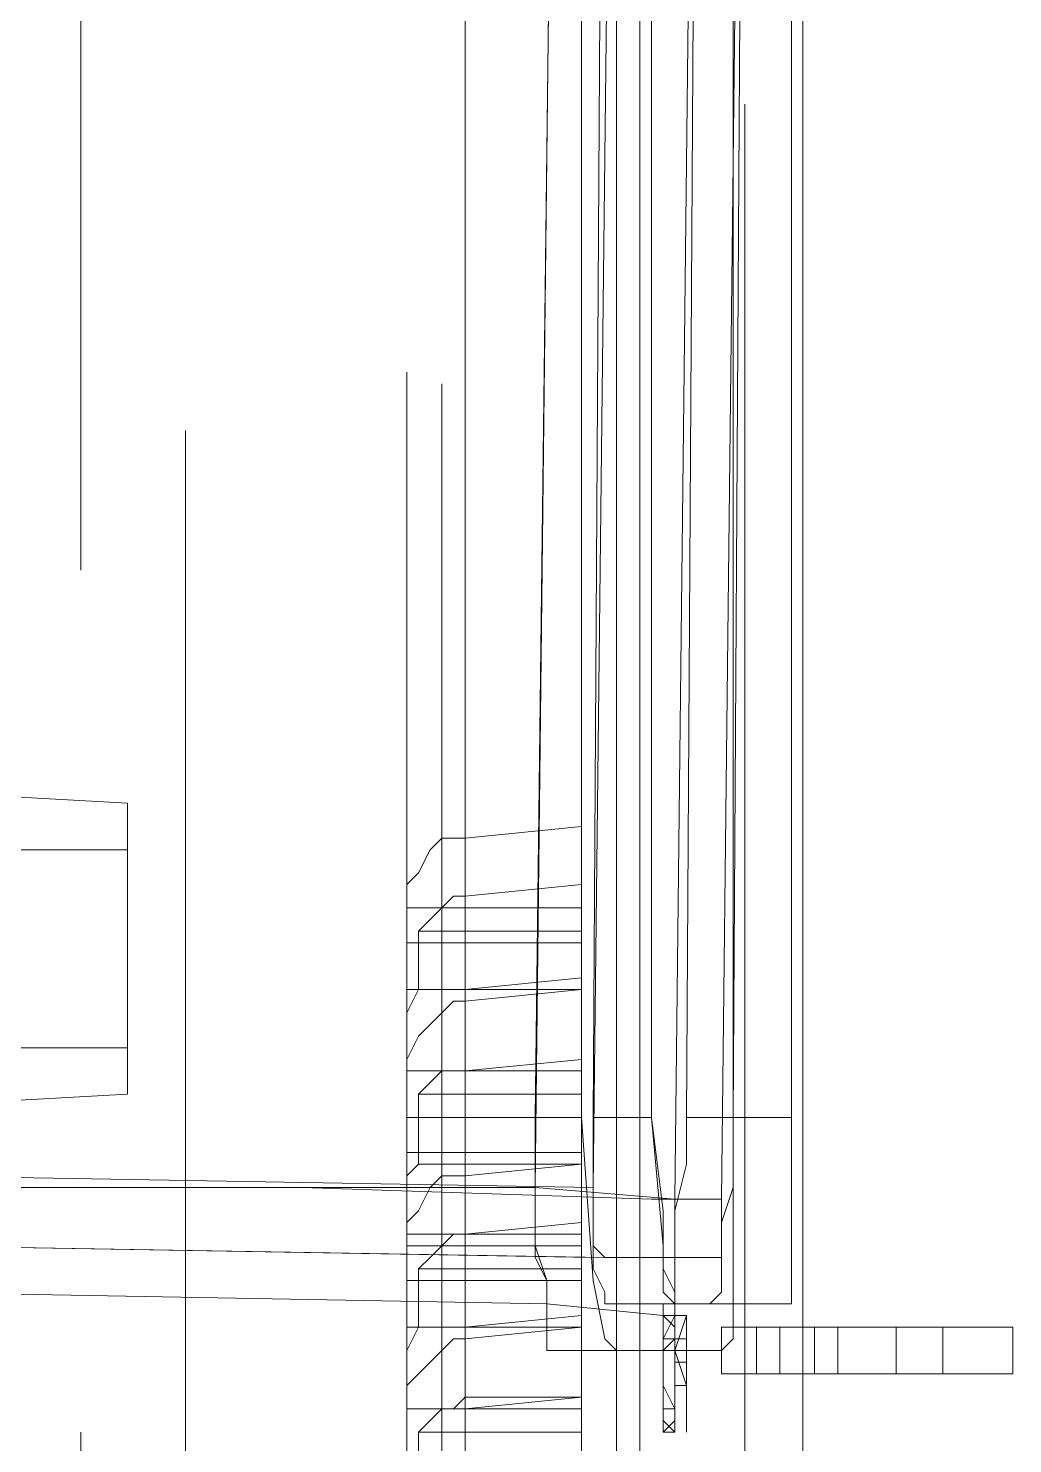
# Model space of a CAD drawing. Header units: millimetres. Extents: x -305 to 1353, y -289 to 1176.
# Drawn here: x -282.9 to -278.16, y 374.36 to 381.18 of the extents above; entities that cross this region are included whole.
import ezdxf

# ---------------------------------------------------------------- set-up
doc = ezdxf.new("R2010")
doc.units = ezdxf.units.MM
doc.header["$MEASUREMENT"] = 0
doc.layers.add('PDF_0', color=7, linetype='Continuous')

msp = doc.modelspace()

# ---------------------------------------------------------------- linework, layer by layer
at = {"layer": 'PDF_0', "lineweight": 18}
for points in [[(-298.0912, 374.4154), (-298.0912, 368.9682), (-298.0912, 368.8559), (-297.5296, 368.8559), (-297.5296, 368.9682), (-297.5296, 370.3721), (-282.9287, 370.3721), (-282.9287, 368.912), (-282.9287, 368.8559), (-280.7948, 368.8559), (-280.7948, 368.912), (-280.7948, 421.6436), (-280.7948, 421.6998), (-282.9287, 421.6998), (-282.9287, 421.6436), (-282.9287, 420.1274), (-297.5296, 420.1274), (-297.5296, 421.6436), (-297.5296, 421.6998), (-298.0912, 421.6998), (-298.0912, 421.6436), (-298.0912, 416.1964)], [(-279.1662, 372.113), (-279.1662, 372.0007), (-279.1662, 371.7199), (-279.1662, 371.6076), (-279.1662, 370.5968), (-279.1662, 369.3613), (-279.8401, 369.3613), (-279.8963, 369.4175), (-279.8963, 369.5859), (-279.9524, 370.2598), (-279.9524, 418.2742), (-279.9524, 418.9481), (-279.8963, 419.1727), (-279.8401, 419.2289)], [(-279.1662, 374.9209), (-279.1662, 418.8358), (-279.2224, 418.8919)], [(-279.9524, 418.2742), (-280.0647, 418.2742), (-280.0647, 370.2598), (-279.9524, 370.2598)], [(-279.8401, 375.2016), (-279.8401, 375.4824), (-279.8963, 375.9317), (-279.8963, 381.1543), (-279.8963, 385.2538), (-279.8401, 385.7592), (-279.8401, 385.9838), (-279.7839, 386.04)], [(-279.8401, 385.8715), (-279.447, 385.8715), (-279.447, 385.8153), (-279.447, 385.7592), (-279.447, 385.703), (-279.447, 385.6469), (-279.447, 385.5907), (-279.447, 385.5346), (-279.5593, 375.5386), (-279.5593, 375.4824), (-279.5593, 375.4263), (-279.5593, 375.3701), (-279.5593, 375.314), (-279.5593, 375.2578), (-279.8401, 375.2578)], [(-279.2224, 385.2538), (-279.2224, 380.0312), (-279.2224, 375.9317), (-279.2224, 375.314), (-279.2224, 375.1455), (-279.2224, 375.0332), (-279.7839, 375.0332), (-279.8401, 375.0893), (-279.8401, 375.314), (-279.8963, 375.9317), (-279.8963, 381.1543), (-279.8963, 385.2538)], [(-279.2224, 375.0332), (-279.2224, 375.0893), (-279.2224, 375.314), (-279.2224, 375.9317), (-279.5032, 375.9317), (-279.5032, 375.7632), (-279.5032, 375.5947), (-279.5593, 375.4263), (-279.5593, 375.314), (-279.5593, 375.2016), (-279.5593, 375.0893), (-279.6155, 375.0332), (-279.5593, 375.0893), (-279.5593, 375.2016), (-279.5593, 375.314), (-279.5593, 375.4263), (-279.5032, 375.5947), (-279.5032, 375.7632), (-279.5032, 375.9317), (-279.447, 385.2538)], [(-279.2224, 385.2538), (-279.2224, 380.0312), (-279.2224, 375.9317)], [(-280.2332, 376.5494), (-280.7948, 376.5494), (-280.2332, 376.6056), (-280.2332, 376.2125), (-280.7948, 376.1563)], [(-280.7948, 375.7632), (-280.2332, 375.7632), (-280.2332, 375.3701), (-280.7948, 375.3701)], [(-280.2332, 375.7071), (-280.7948, 375.7071)], [(-280.2332, 374.9209), (-280.7948, 374.9209), (-280.2332, 374.977), (-280.2332, 374.5839), (-280.7948, 374.5278)], [(-279.2785, 374.6962), (-278.717, 374.6962), (-278.1554, 374.6962), (-278.1554, 374.9209), (-278.717, 374.9209), (-279.2785, 374.9209)], [(-278.717, 374.9209), (-278.717, 374.6962)], [(-279.1662, 374.6962), (-279.1662, 372.113), (-279.1662, 372.0007), (-279.1662, 371.7199), (-279.1662, 371.9445), (-279.1662, 372.0568)]]:
    msp.add_lwpolyline(points, dxfattribs=at)
at = {"layer": 'PDF_0', "lineweight": 0}
for points in [[(-279.7839, 387.3316), (-279.8963, 387.3316), (-279.9524, 387.3316), (-280.0086, 387.3316), (-280.0086, 386.7139), (-280.0086, 386.3208), (-280.0647, 386.3208), (-280.1209, 386.2646), (-280.177, 386.04), (-280.2332, 385.2538), (-280.2332, 380.0312), (-280.2332, 375.9317), (-280.177, 375.1455), (-280.1209, 374.8647), (-280.0647, 374.8085), (-279.5593, 374.8085), (-279.5032, 374.8647), (-279.5032, 375.1455), (-279.5032, 375.9317), (-279.5032, 381.1543), (-279.5032, 385.2538)], [(-282.648, 386.9385), (-282.648, 378.5711)], [(-283.6588, 375.2016), (-283.7149, 375.2578), (-283.6588, 375.2016), (-283.6026, 375.0893), (-283.4903, 375.0893), (-280.4017, 375.0332), (-280.4017, 375.0893), (-280.4017, 375.1455), (-280.4578, 375.2578), (-280.4578, 375.3701), (-280.4578, 375.4824), (-280.4578, 375.5947), (-280.3455, 385.5346), (-279.6716, 385.5346), (-279.6716, 385.6469), (-279.6716, 385.7592), (-279.6716, 385.8715), (-279.6716, 385.9277), (-279.7278, 386.04), (-279.7278, 386.0961), (-279.7839, 386.0961), (-279.8401, 386.0961), (-279.8963, 386.0961)], [(-279.7839, 386.0961), (-280.0086, 386.0961), (-280.0647, 386.04), (-280.0647, 385.9277), (-280.0647, 385.8153), (-280.0647, 385.703), (-280.0647, 385.5346), (-280.0647, 385.4222), (-280.1209, 385.2538), (-280.177, 375.9317), (-280.177, 375.7632), (-280.177, 375.5947), (-280.177, 375.4263), (-280.177, 375.314), (-280.177, 375.2016), (-280.1209, 375.0893), (-280.1209, 375.0332), (-279.7839, 375.0332), (-279.7839, 375.0893), (-279.8401, 375.2016)], [(-279.8401, 385.8715), (-280.0647, 385.8153), (-280.0647, 385.7592), (-280.0647, 385.703), (-280.0647, 385.6469), (-280.0647, 385.5907), (-280.0647, 385.5346), (-280.177, 375.5947), (-280.177, 375.4824), (-280.177, 375.4263), (-280.177, 375.3701), (-280.177, 375.314), (-280.1209, 375.2578), (-279.8401, 375.2578)], [(-279.7839, 374.6401), (-279.7839, 374.8085), (-279.7278, 374.6401), (-279.7839, 374.6401), (-279.7839, 374.8085), (-279.7278, 374.977), (-279.7278, 374.4154), (-279.7278, 374.977), (-279.7839, 374.977), (-279.7839, 374.9209), (-279.7839, 374.6962), (-279.7839, 374.9209), (-279.8401, 374.977), (-279.8401, 375.0332), (-279.7839, 375.0332), (-279.7839, 375.0893), (-279.7839, 375.1455), (-279.7839, 375.2578), (-279.7839, 375.3701), (-279.7839, 375.4263), (-279.7839, 375.5386), (-279.6716, 385.5346), (-280.3455, 385.5346)], [(-280.3455, 385.2538), (-280.4578, 375.9317), (-280.4578, 375.7071), (-280.4578, 375.4824), (-280.4578, 375.314), (-280.4017, 375.1455), (-280.4017, 374.977), (-280.4017, 374.8647), (-280.4017, 374.8085), (-280.3455, 374.8085), (-280.0647, 374.8085), (-280.1209, 374.8647), (-280.177, 375.1455), (-280.2332, 375.9317), (-280.2332, 380.0312), (-280.2332, 385.2538)], [(-279.5032, 385.2538), (-279.5032, 381.1543), (-279.5032, 375.9317), (-279.7278, 375.9317), (-279.6716, 385.2538)], [(-280.2332, 384.5799), (-280.7948, 384.5237), (-280.7948, 377.2795), (-280.8509, 377.2795), (-280.9071, 377.2795), (-280.9632, 377.2233), (-281.0194, 377.111), (-281.0756, 377.0548), (-281.0756, 376.9425)], [(-279.7278, 371.2145), (-279.6716, 371.6076), (-279.6716, 371.7761), (-279.7839, 371.7761), (-279.6716, 371.7761), (-279.447, 371.7761), (-279.447, 372.0568), (-279.447, 372.1692), (-279.447, 380.8174)], [(-280.2332, 379.6942), (-280.2332, 370.2598)], [(-283.4342, 375.314), (-280.177, 375.2578), (-283.4342, 375.314), (-280.1209, 375.2578), (-283.4342, 375.314), (-283.4342, 375.6509), (-283.4342, 377.9533), (-283.6026, 377.9533), (-283.6026, 379.5819)], [(-281.0756, 379.5257), (-281.0756, 369.5298), (-282.648, 369.4736)], [(-280.9071, 379.4696), (-280.9071, 369.4175), (-280.9071, 369.249), (-280.9071, 369.1928), (-282.648, 369.1367), (-280.7948, 369.1367)], [(-282.1425, 379.245), (-282.1425, 370.4844), (-282.1425, 369.5298), (-282.648, 369.5298)], [(-282.4233, 377.4479), (-283.4342, 377.5041), (-283.4342, 375.9878), (-282.4233, 376.044)], [(-280.7948, 377.2795), (-280.2332, 377.3356), (-280.2332, 376.9425)], [(-280.7948, 376.9987), (-280.2332, 377.0548)], [(-281.0756, 376.1563), (-281.0756, 376.2686), (-281.0756, 376.3809), (-281.0756, 376.4371), (-281.0194, 376.5494), (-281.0194, 376.8302), (-280.9632, 376.8864), (-280.9071, 376.9425), (-280.8509, 376.9987), (-280.7948, 376.9987), (-280.7948, 376.4933)], [(-280.2332, 376.774), (-280.2332, 376.9425), (-281.0756, 376.9425), (-281.0756, 376.774)], [(-280.2332, 376.8302), (-281.0194, 376.8302)], [(-281.0194, 376.5494), (-280.7948, 376.5494), (-281.0756, 376.5494), (-281.0756, 376.6617), (-281.0756, 376.774), (-280.2332, 376.774), (-280.2332, 376.6056)], [(-280.2332, 376.5494), (-280.7948, 376.4933), (-280.8509, 376.4933), (-280.9071, 376.4371), (-280.9632, 376.3809), (-281.0194, 376.3248), (-281.0756, 376.2125), (-281.0756, 376.1563), (-281.0756, 375.9317)], [(-280.7948, 375.7632), (-281.0756, 375.7632), (-281.0756, 375.8755), (-281.0756, 375.9317), (-280.2332, 375.9317), (-280.2332, 376.1563)], [(-281.0194, 376.044), (-280.9632, 376.1002), (-280.9071, 376.1563), (-280.8509, 376.1563), (-280.7948, 376.1563), (-280.7948, 375.6509)], [(-280.7948, 374.8647), (-280.7948, 375.3701), (-281.0756, 375.3701), (-281.0756, 375.4263), (-281.0756, 375.5386), (-281.0756, 375.6509), (-281.0194, 375.7071), (-281.0194, 376.044), (-280.2332, 376.044)], [(-280.3455, 374.8085), (-280.4017, 374.8085), (-280.4017, 374.8647), (-280.4017, 374.977), (-280.4017, 375.1455), (-280.4578, 375.314), (-280.4578, 375.4824), (-280.4578, 375.7071), (-280.4578, 375.9317), (-280.2332, 375.9317), (-280.2332, 375.7632)], [(-280.1209, 375.0332), (-280.1209, 375.0893), (-280.177, 375.2016), (-280.177, 375.314), (-280.177, 375.4263), (-280.177, 375.5947), (-280.177, 375.7632), (-280.177, 375.9317), (-279.8963, 375.9317)], [(-279.5593, 374.8085), (-279.5032, 374.8647), (-279.5032, 375.1455), (-279.5032, 375.9317)], [(-280.2332, 375.7071), (-280.7948, 375.6509), (-280.8509, 375.6509), (-280.9071, 375.6509), (-280.9632, 375.5947), (-281.0194, 375.4824), (-281.0756, 375.4263), (-281.0756, 375.314), (-281.0756, 375.1455), (-281.0756, 375.0332), (-281.0756, 374.9209), (-280.7948, 374.9209), (-281.0194, 374.9209), (-281.0756, 374.8085), (-281.0756, 374.7524), (-281.0756, 374.6401), (-281.0756, 374.5278), (-280.7948, 374.5278)], [(-280.7948, 375.7071), (-281.0194, 375.7071)], [(-280.4578, 375.5947), (-279.7839, 375.5386), (-280.4578, 375.5947), (-283.4903, 375.5947), (-283.4903, 375.2016), (-283.4903, 375.0893)], [(-281.0194, 374.9209), (-281.0194, 375.2016), (-280.9632, 375.2578), (-280.9071, 375.314), (-280.8509, 375.3701), (-280.7948, 375.3701), (-280.2332, 375.4263)], [(-280.2332, 375.3701), (-280.2332, 375.314), (-281.0756, 375.314)], [(-280.2332, 375.314), (-280.2332, 375.1455), (-281.0756, 375.1455)], [(-280.2332, 375.2016), (-281.0194, 375.2016)], [(-280.2332, 375.1455), (-280.2332, 374.977)], [(-283.4903, 375.0893), (-280.4017, 375.0332), (-279.8401, 374.977), (-279.7839, 374.9209), (-279.7839, 374.6962), (-279.7839, 374.8085), (-279.7839, 374.8647), (-279.8401, 374.8085), (-279.8401, 374.9209), (-279.8401, 374.977), (-279.7839, 374.977), (-279.7839, 374.9209), (-279.7839, 374.6962), (-279.7839, 374.4716), (-279.7839, 374.4154), (-279.8401, 374.4154), (-279.7839, 374.4716), (-279.7839, 374.6962), (-279.7839, 374.5839), (-279.7839, 374.5278), (-279.8401, 374.6401), (-279.8401, 374.5278), (-279.8401, 374.6401), (-279.7839, 374.5278), (-279.7839, 374.5839), (-279.7839, 374.6962), (-279.7839, 374.8085), (-279.7839, 374.8647), (-279.8401, 374.8085), (-279.8401, 374.9209), (-279.8401, 374.977)], [(-280.4017, 375.0332), (-280.4017, 375.0332)], [(-280.4017, 375.0332), (-280.4017, 375.0332)], [(-279.7278, 374.977), (-279.7839, 374.977), (-279.7839, 374.8085), (-279.7839, 374.977), (-279.7278, 374.977), (-279.7839, 374.8085), (-279.7278, 374.6401), (-279.7278, 374.4154), (-279.7278, 374.6401)], [(-279.7278, 374.977), (-279.7278, 374.977)], [(-280.2332, 374.9209), (-280.7948, 374.8647), (-280.8509, 374.8647), (-280.9071, 374.8085), (-280.9632, 374.7524), (-281.0194, 374.6962), (-281.0756, 374.6401), (-281.0756, 374.5278), (-280.2332, 374.5278)], [(-279.8401, 374.9209), (-279.8401, 374.9209)], [(-279.1662, 374.6962), (-279.1662, 374.9209)], [(-279.1101, 374.9209), (-279.1101, 374.6962)], [(-278.9977, 374.9209), (-278.9977, 374.6962)], [(-278.717, 374.9209), (-278.717, 374.6962)], [(-278.4923, 374.6962), (-278.4923, 374.9209)], [(-279.7839, 374.5278), (-279.8401, 374.5278), (-279.8401, 374.5839), (-279.8401, 374.6962), (-279.8401, 374.8085), (-279.8401, 374.8647), (-279.7839, 374.8647), (-279.7278, 374.8647), (-279.7278, 374.7524), (-279.7278, 374.8085), (-279.7278, 374.7524), (-279.7839, 374.7524), (-279.7839, 374.8085)], [(-279.8401, 374.8647), (-279.8401, 374.8085), (-279.8401, 374.6962), (-279.8401, 374.5839), (-279.8401, 374.5278)], [(-279.8401, 374.8085), (-279.8401, 374.8085)], [(-279.8401, 374.8085), (-279.8401, 374.8085)], [(-279.7278, 374.8647), (-279.7278, 374.8647)], [(-279.7278, 374.8647), (-279.7278, 374.8647)], [(-279.7278, 374.8085), (-279.7278, 374.8647)], [(-279.7278, 374.8647), (-279.7278, 374.8647)], [(-279.7278, 374.7524), (-279.7278, 374.7524)], [(-279.8401, 374.6401), (-279.8401, 374.6401)], [(-279.7278, 374.6401), (-279.7278, 374.6401)], [(-279.7278, 374.6401), (-279.7278, 374.6401)], [(-280.7948, 374.0223), (-280.7948, 374.5839), (-280.8509, 374.5278), (-280.9071, 374.5278), (-280.9632, 374.4716), (-281.0194, 374.4154), (-281.0194, 374.0785), (-281.0756, 374.0223), (-281.0756, 373.91), (-281.0756, 373.7977), (-281.0756, 373.7416), (-280.7948, 373.7416), (-280.7948, 373.2361)], [(-280.7948, 374.5839), (-280.2332, 374.5839), (-280.2332, 374.5278), (-280.2332, 374.3031), (-280.2332, 374.1908)], [(-279.7839, 374.4154), (-279.8401, 374.4716), (-279.8401, 374.5839), (-279.8401, 374.4716), (-279.8401, 374.4154)], [(-281.0756, 374.5278), (-281.0756, 374.3031)], [(-282.648, 374.4154), (-282.648, 369.1367)], [(-280.2332, 374.4154), (-281.0194, 374.4154)], [(-279.7278, 374.4154), (-279.7278, 374.4154)], [(-279.7278, 374.4154), (-279.7278, 374.4154)], [(-279.7278, 374.4154), (-279.7278, 374.4154)]]:
    msp.add_lwpolyline(points, dxfattribs=at)
for points in [[(-282.4233, 377.4479), (-282.4233, 376.044)], [(-282.4233, 376.2686), (-283.4342, 376.2686), (-283.4342, 377.2233), (-282.4233, 377.2233)], [(-280.2332, 376.1563), (-280.2332, 376.2125), (-280.7948, 376.1563), (-281.0756, 376.1563)], [(-279.7278, 375.9317), (-279.7278, 375.7071), (-279.7839, 375.4824), (-279.7839, 375.314), (-279.7839, 375.1455), (-279.7839, 374.977), (-279.8401, 374.8647), (-279.8401, 374.8085), (-279.8401, 374.8647), (-279.7839, 374.977), (-279.7839, 375.1455), (-279.7839, 375.314), (-279.7839, 375.4824), (-279.7278, 375.7071)], [(-280.177, 375.5947), (-283.4342, 375.6509)], [(-281.581, 375.5947), (-279.8963, 375.5386)], [(-279.3908, 374.6962), (-279.3908, 374.9209)], [(-279.7839, 374.8647), (-279.7839, 374.8085), (-279.7278, 374.8085), (-279.7278, 374.8647)], [(-279.7278, 374.7524), (-279.7839, 374.7524), (-279.7839, 374.8085), (-279.7839, 374.8647), (-279.7278, 374.8647)], [(-279.7839, 374.6962), (-279.7839, 374.4716), (-279.8401, 374.4154), (-279.8401, 374.4716), (-279.8401, 374.5839), (-279.8401, 374.6401), (-279.8401, 374.5839), (-279.8401, 374.4716), (-279.7839, 374.4154), (-279.7839, 374.4716)], [(-279.7278, 374.6401), (-279.7839, 374.6401)]]:
    msp.add_lwpolyline(points, close=True, dxfattribs=at)
at = {"layer": 'PDF_0', "lineweight": 18}
for points in [[(-279.8963, 375.5386), (-279.5593, 375.5386)], [(-279.5593, 374.6962), (-279.2785, 374.6962), (-279.2785, 374.9209), (-279.5593, 374.9209)], [(-278.1554, 374.6962), (-278.1554, 374.9209)]]:
    msp.add_lwpolyline(points, close=True, dxfattribs=at)

doc.saveas('drawing.dxf')
